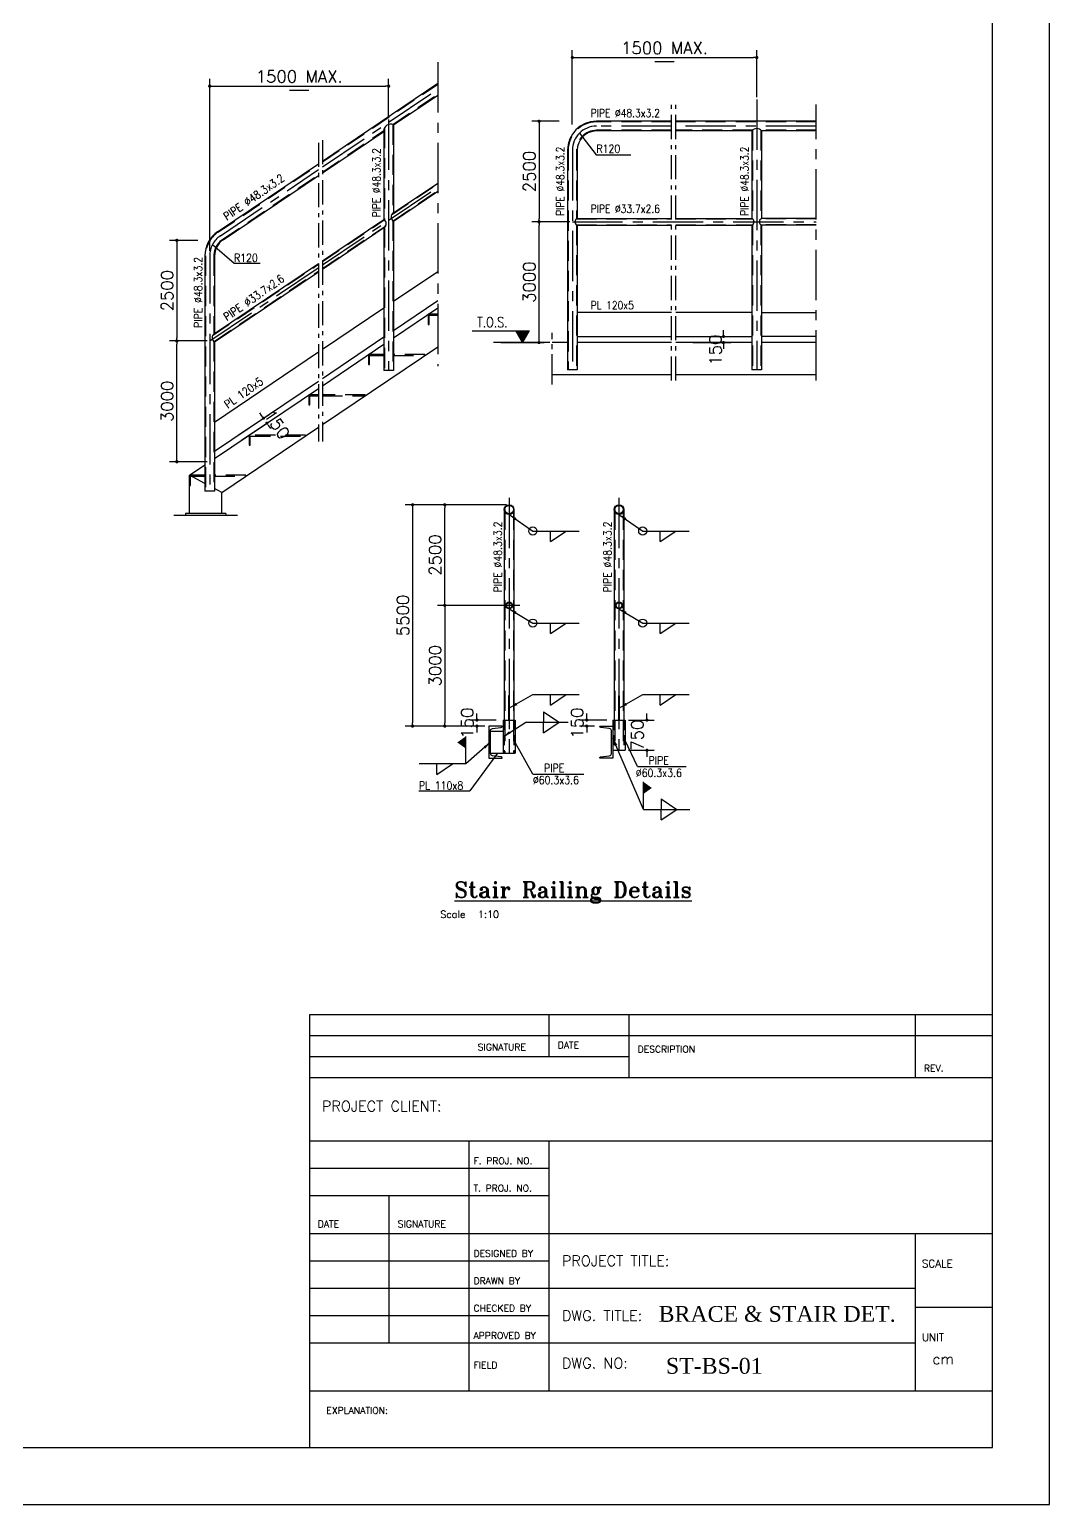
# Model space of a CAD drawing. Header units: inches. Extents: x 1387 to 2676, y -3554 to -2136.
# Drawn here: x 2550.8 to 2576.15, y -3548.28 to -3511.63 of the extents above; entities that cross this region are included whole.
import ezdxf
from ezdxf.enums import TextEntityAlignment as Align

# ---------------------------------------------------------------- set-up
doc = ezdxf.new("R2010")
doc.units = ezdxf.units.IN
doc.header["$MEASUREMENT"] = 0
for name, pattern in [('ACAD_ISO10W100', [18.5, 12, -3, 0.5, -3]), ('CENTER', [2, 1.25, -0.25, 0.25, -0.25]), ('CENTER2', [1.125, 0.75, -0.125, 0.125, -0.125]), ('DASHED', [0.75, 0.5, -0.25]), ('DASHED2', [0.375, 0.25, -0.125])]:
    doc.linetypes.add(name, pattern=pattern)
for name, color, linetype in [('1', 1, 'Continuous'), ('4', 4, 'Continuous'), ('_PR4', 4, 'Continuous'), ('DIM', 8, 'Continuous'), ('DIM1', 1, 'Continuous'), ('lateral brace', 5, 'Continuous'), ('Layer4', 118, 'Continuous'), ('LINE', 4, 'Continuous'), ('TEXT', 3, 'Continuous'), ('wall', 4, 'Continuous')]:
    doc.layers.add(name, color=color, linetype=linetype)
doc.styles.add('ROMANC', font='TXT.shx')
doc.styles.add('ROMANS', font='ROMANS')
doc.styles.add('ROMANT', font='romant')
doc.styles.add('style1', font='times.ttf')
doc.dimstyles.new('1-100', dxfattribs={"dimtxt": 0.3, "dimasz": 0.08, "dimexe": 0.18, "dimexo": 0.0625, "dimgap": 0.09, "dimtad": 1, "dimdec": 0, "dimlfac": 1000, "dimdsep": 46, "dimtxsty": 'ROMANT', "dimblk": 'DOT', "dimcen": 0.09, "dimclrd": 1, "dimclre": 1, "dimclrt": 3, "dimadec": 0, "dimazin": 0, "dimtfac": 1, "dimtdec": 0, "dimtix": 1, "dimtofl": 0, "dimtmove": 2, "dimatfit": 3, "dimldrblk": 'DOT', "dimfxl": 1, "dimtolj": 1, "dimarcsym": 0})

# ---------------------------------------------------------------- blocks, each defined once
blk = doc.blocks.new('DOT')
at = {"layer": 'DIM', "color": 0, "linetype": 'ByBlock'}
blk.add_line((-0.5, 0), (-1, 0), dxfattribs=at)
at = {"layer": 'DIM', "color": 0, "linetype": 'ByBlock', "const_width": 0.5}
blk.add_lwpolyline([(-0.25, 0, 1), (0.25, 0, 1)], format="xyb", close=True, dxfattribs=at)
blk = doc.blocks.new('*D2924')
at = {"layer": 'Defpoints', "color": 0, "transparency": 16777216}
for p in [(2568.874, -3512.327), (2568.874, -3513.369), (2564.29, -3514.05)]:
    blk.add_point(p, dxfattribs=at)
at = {"layer": 'wall', "color": 1, "lineweight": -2, "transparency": 16777216}
for p, q in [((2564.29, -3513.988), (2564.29, -3512.147)), ((2568.874, -3513.307), (2568.874, -3512.147)), ((2564.37, -3512.327), (2568.794, -3512.327))]:
    blk.add_line(p, q, dxfattribs=at)
at = {"layer": 'wall', "color": 1, "lineweight": -2, "transparency": 16777216, "xscale": 0.08, "yscale": 0.08, "zscale": 0.08, "rotation": 180}
blk.add_blockref('DOT', (2564.29, -3512.327), dxfattribs=at)
at = {"layer": 'wall', "color": 1, "lineweight": -2, "transparency": 16777216, "xscale": 0.08, "yscale": 0.08, "zscale": 0.08}
blk.add_blockref('DOT', (2568.874, -3512.327), dxfattribs=at)
at = {"layer": 'wall', "color": 3, "transparency": 16777216, "insert": (2566.582, -3512.087), "char_height": 0.3, "attachment_point": 5, "style": 'ROMANT'}
blk.add_mtext('\\A1;1500 MAX.', dxfattribs=at)
blk = doc.blocks.new('_Dot')
at = {"layer": 'DIM', "color": 0, "lineweight": -2}
blk.add_line((-0.5, 0), (-1, 0), dxfattribs=at)
at = {"layer": 'DIM', "color": 0, "const_width": 0.5}
blk.add_lwpolyline([(-0.25, 0, 1), (0.25, 0, 1)], format="xyb", close=True, dxfattribs=at)
blk = doc.blocks.new('*D2925')
at = {"layer": 'Defpoints', "color": 0, "transparency": 16777216}
for p in [(2556.612, -3521.289), (2555.935, -3521.746), (2556.018, -3521.87)]:
    blk.add_point(p, dxfattribs=at)
at = {"layer": 'wall', "color": 1, "lineweight": -2, "transparency": 16777216}
for p, q in [((2555.986, -3521.711), (2556.761, -3521.188)), ((2556.07, -3521.835), (2556.845, -3521.313)), ((2556.567, -3521.223), (2556.522, -3521.156)), ((2556.74, -3521.48), (2556.785, -3521.546))]:
    blk.add_line(p, q, dxfattribs=at)
at = {"layer": 'wall', "color": 1, "lineweight": -2, "transparency": 16777216, "xscale": 0.08, "yscale": 0.08, "zscale": 0.08}
for p, rotation in [((2556.612, -3521.289), 303.9999999999118), ((2556.696, -3521.413), 123.9999999999118)]:
    blk.add_blockref('DOT', p, dxfattribs=dict(at, rotation=rotation))
at = {"layer": 'wall', "color": 3, "transparency": 16777216, "insert": (2556.952, -3521.442), "char_height": 0.3, "attachment_point": 5, "rotation": 304, "style": 'ROMANT'}
blk.add_mtext('\\A1;150', dxfattribs=at)
blk = doc.blocks.new('*D2926')
at = {"layer": 'Defpoints', "color": 0, "transparency": 16777216}
for p in [(2567.225, -3519.259), (2567.225, -3519.409), (2568.046, -3519.259)]:
    blk.add_point(p, dxfattribs=at)
at = {"layer": 'wall', "color": 1, "lineweight": -2, "transparency": 16777216}
for p, q in [((2568.046, -3519.179), (2568.046, -3519.099)), ((2567.287, -3519.259), (2568.226, -3519.259)), ((2567.287, -3519.409), (2568.226, -3519.409)), ((2568.046, -3519.489), (2568.046, -3519.569))]:
    blk.add_line(p, q, dxfattribs=at)
at = {"layer": 'wall', "color": 1, "lineweight": -2, "transparency": 16777216, "xscale": 0.08, "yscale": 0.08, "zscale": 0.08}
for p, rotation in [((2568.046, -3519.259), 270), ((2568.046, -3519.409), 90)]:
    blk.add_blockref('DOT', p, dxfattribs=dict(at, rotation=rotation))
at = {"layer": 'wall', "color": 3, "transparency": 16777216, "insert": (2567.846, -3519.596), "char_height": 0.3, "attachment_point": 5, "rotation": 90, "style": 'ROMANT'}
blk.add_mtext('\\A1;150', dxfattribs=at)
blk = doc.blocks.new('*D2927')
at = {"layer": 'Defpoints', "color": 0, "transparency": 16777216}
for p in [(2564.649, -3528.79), (2564.908, -3528.94), (2565.209, -3528.79)]:
    blk.add_point(p, dxfattribs=at)
at = {"layer": 'wall', "color": 1, "lineweight": -2, "transparency": 16777216}
for p, q in [((2564.649, -3528.71), (2564.649, -3528.63)), ((2565.147, -3528.79), (2564.469, -3528.79)), ((2564.845, -3528.94), (2564.469, -3528.94)), ((2564.649, -3529.02), (2564.649, -3529.1))]:
    blk.add_line(p, q, dxfattribs=at)
at = {"layer": 'wall', "color": 1, "lineweight": -2, "transparency": 16777216, "xscale": 0.08, "yscale": 0.08, "zscale": 0.08}
for p, rotation in [((2564.649, -3528.79), 270), ((2564.649, -3528.94), 90)]:
    blk.add_blockref('DOT', p, dxfattribs=dict(at, rotation=rotation))
at = {"layer": 'wall', "color": 3, "transparency": 16777216, "insert": (2564.409, -3528.865), "char_height": 0.3, "attachment_point": 5, "rotation": 90, "style": 'ROMANT'}
blk.add_mtext('\\A1;150', dxfattribs=at)
blk = doc.blocks.new('*U2920', base_point=(250548.15, 401049.16))
at = {"color": 0}
blk.add_solid([(250548.15, 401049.16), (250544.15, 401049.16), (250546.15, 401045.7)], dxfattribs=at)
blk = doc.blocks.new('LEV')
at = {"layer": 'DIM1', "color": 2}
blk.add_line((6.44, 0), (-6.44, 0), dxfattribs=at)
blk.add_lwpolyline([(14.96, 3.47), (-2, 3.47), (0, 0), (2, 3.47)], dxfattribs=at)
blk.add_blockref('*U2920', (2, 3.47), dxfattribs=at)
blk = doc.blocks.new('*D2928')
at = {"layer": 'Defpoints', "color": 0, "transparency": 16777216}
for p in [(2563.046, -3525.94), (2561.119, -3528.94), (2562.177, -3528.94)]:
    blk.add_point(p, dxfattribs=at)
at = {"layer": 'wall', "color": 1, "lineweight": -2, "transparency": 16777216}
for p, q in [((2562.984, -3525.94), (2560.939, -3525.94)), ((2561.119, -3526.02), (2561.119, -3528.86)), ((2562.115, -3528.94), (2560.939, -3528.94))]:
    blk.add_line(p, q, dxfattribs=at)
at = {"layer": 'wall', "color": 1, "lineweight": -2, "transparency": 16777216, "xscale": 0.08, "yscale": 0.08, "zscale": 0.08}
for p, rotation in [((2561.119, -3525.94), 90), ((2561.119, -3528.94), 270)]:
    blk.add_blockref('DOT', p, dxfattribs=dict(at, rotation=rotation))
at = {"layer": 'wall', "color": 3, "transparency": 16777216, "insert": (2560.879, -3527.44), "char_height": 0.3, "attachment_point": 5, "rotation": 90, "style": 'ROMANT'}
blk.add_mtext('\\A1;3000', dxfattribs=at)
blk = doc.blocks.new('*D2929')
at = {"layer": 'Defpoints', "color": 0, "transparency": 16777216}
for p in [(2561.919, -3528.79), (2562.177, -3528.94), (2562.463, -3528.79)]:
    blk.add_point(p, dxfattribs=at)
at = {"layer": 'wall', "color": 1, "lineweight": -2, "transparency": 16777216}
for p, q in [((2561.919, -3528.71), (2561.919, -3528.63)), ((2562.401, -3528.79), (2561.739, -3528.79)), ((2562.115, -3528.94), (2561.739, -3528.94)), ((2561.919, -3529.02), (2561.919, -3529.1))]:
    blk.add_line(p, q, dxfattribs=at)
at = {"layer": 'wall', "color": 1, "lineweight": -2, "transparency": 16777216, "xscale": 0.08, "yscale": 0.08, "zscale": 0.08}
for p, rotation in [((2561.919, -3528.79), 270), ((2561.919, -3528.94), 90)]:
    blk.add_blockref('DOT', p, dxfattribs=dict(at, rotation=rotation))
at = {"layer": 'wall', "color": 3, "transparency": 16777216, "insert": (2561.679, -3528.865), "char_height": 0.3, "attachment_point": 5, "rotation": 90, "style": 'ROMANT'}
blk.add_mtext('\\A1;150', dxfattribs=at)
blk = doc.blocks.new('*D2930')
at = {"layer": 'Defpoints', "color": 0, "transparency": 16777216}
for p in [(2561.119, -3523.44), (2562.719, -3523.44), (2563.046, -3525.94)]:
    blk.add_point(p, dxfattribs=at)
at = {"layer": 'wall', "color": 1, "lineweight": -2, "transparency": 16777216}
for p, q in [((2562.657, -3523.44), (2560.939, -3523.44)), ((2561.119, -3525.86), (2561.119, -3523.52)), ((2562.984, -3525.94), (2560.939, -3525.94))]:
    blk.add_line(p, q, dxfattribs=at)
at = {"layer": 'wall', "color": 1, "lineweight": -2, "transparency": 16777216, "xscale": 0.08, "yscale": 0.08, "zscale": 0.08}
for p, rotation in [((2561.119, -3523.44), 90), ((2561.119, -3525.94), 270)]:
    blk.add_blockref('DOT', p, dxfattribs=dict(at, rotation=rotation))
at = {"layer": 'wall', "color": 3, "transparency": 16777216, "insert": (2560.879, -3524.69), "char_height": 0.3, "attachment_point": 5, "rotation": 90, "style": 'ROMANT'}
blk.add_mtext('\\A1;2500', dxfattribs=at)
blk = doc.blocks.new('*D2931')
at = {"layer": 'Defpoints', "color": 0, "transparency": 16777216}
for p in [(2565.628, -3528.79), (2565.628, -3529.54), (2566.145, -3529.54)]:
    blk.add_point(p, dxfattribs=at)
at = {"layer": 'wall', "color": 1, "lineweight": -2, "transparency": 16777216}
for p, q in [((2566.145, -3528.71), (2566.145, -3528.63)), ((2565.69, -3528.79), (2566.325, -3528.79)), ((2565.69, -3529.54), (2566.325, -3529.54)), ((2566.145, -3529.62), (2566.145, -3529.7))]:
    blk.add_line(p, q, dxfattribs=at)
at = {"layer": 'wall', "color": 1, "lineweight": -2, "transparency": 16777216, "xscale": 0.08, "yscale": 0.08, "zscale": 0.08}
for p, rotation in [((2566.145, -3528.79), 270), ((2566.145, -3529.54), 90)]:
    blk.add_blockref('DOT', p, dxfattribs=dict(at, rotation=rotation))
at = {"layer": 'wall', "color": 3, "transparency": 16777216, "insert": (2565.905, -3529.165), "char_height": 0.3, "attachment_point": 5, "rotation": 90, "style": 'ROMANT'}
blk.add_mtext('\\A1;750', dxfattribs=at)
blk = doc.blocks.new('*D2932')
at = {"layer": 'Defpoints', "color": 0, "transparency": 16777216}
for p in [(2561.497, -3523.44), (2560.319, -3528.94), (2561.226, -3528.94)]:
    blk.add_point(p, dxfattribs=at)
at = {"layer": 'wall', "color": 1, "lineweight": -2, "transparency": 16777216}
for p, q in [((2561.434, -3523.44), (2560.139, -3523.44)), ((2560.319, -3523.52), (2560.319, -3528.86)), ((2561.163, -3528.94), (2560.139, -3528.94))]:
    blk.add_line(p, q, dxfattribs=at)
at = {"layer": 'wall', "color": 1, "lineweight": -2, "transparency": 16777216, "xscale": 0.08, "yscale": 0.08, "zscale": 0.08}
for p, rotation in [((2560.319, -3523.44), 90), ((2560.319, -3528.94), 270)]:
    blk.add_blockref('DOT', p, dxfattribs=dict(at, rotation=rotation))
at = {"layer": 'wall', "color": 3, "transparency": 16777216, "insert": (2560.079, -3526.19), "char_height": 0.3, "attachment_point": 5, "rotation": 90, "style": 'ROMANT'}
blk.add_mtext('\\A1;5500', dxfattribs=at)
blk = doc.blocks.new('*D2933')
at = {"layer": 'Defpoints', "color": 0, "transparency": 16777216}
for p in [(2563.462, -3516.409), (2564.29, -3516.409), (2563.79, -3519.409)]:
    blk.add_point(p, dxfattribs=at)
at = {"layer": 'wall', "color": 1, "lineweight": -2, "transparency": 16777216}
for p, q in [((2564.228, -3516.409), (2563.282, -3516.409)), ((2563.462, -3519.329), (2563.462, -3516.489)), ((2563.728, -3519.409), (2563.282, -3519.409))]:
    blk.add_line(p, q, dxfattribs=at)
at = {"layer": 'wall', "color": 1, "lineweight": -2, "transparency": 16777216, "xscale": 0.08, "yscale": 0.08, "zscale": 0.08}
for p, rotation in [((2563.462, -3516.409), 90), ((2563.462, -3519.409), 270)]:
    blk.add_blockref('DOT', p, dxfattribs=dict(at, rotation=rotation))
at = {"layer": 'wall', "color": 3, "transparency": 16777216, "insert": (2563.222, -3517.909), "char_height": 0.3, "attachment_point": 5, "rotation": 90, "style": 'ROMANT'}
blk.add_mtext('\\A1;3000', dxfattribs=at)
blk = doc.blocks.new('*D2934')
at = {"layer": 'Defpoints', "color": 0, "transparency": 16777216}
for p in [(2564.026, -3513.909), (2563.462, -3516.409), (2564.29, -3516.409)]:
    blk.add_point(p, dxfattribs=at)
at = {"layer": 'wall', "color": 1, "lineweight": -2, "transparency": 16777216}
for p, q in [((2563.964, -3513.909), (2563.282, -3513.909)), ((2563.462, -3513.989), (2563.462, -3516.329)), ((2564.228, -3516.409), (2563.282, -3516.409))]:
    blk.add_line(p, q, dxfattribs=at)
at = {"layer": 'wall', "color": 1, "lineweight": -2, "transparency": 16777216, "xscale": 0.08, "yscale": 0.08, "zscale": 0.08}
for p, rotation in [((2563.462, -3513.909), 90), ((2563.462, -3516.409), 270)]:
    blk.add_blockref('DOT', p, dxfattribs=dict(at, rotation=rotation))
at = {"layer": 'wall', "color": 3, "transparency": 16777216, "insert": (2563.222, -3515.159), "char_height": 0.3, "attachment_point": 5, "rotation": 90, "style": 'ROMANT'}
blk.add_mtext('\\A1;2500', dxfattribs=at)
blk = doc.blocks.new('*D2935')
at = {"layer": 'Defpoints', "color": 0, "transparency": 16777216}
for p in [(2555.047, -3516.87), (2554.46, -3519.37), (2555.277, -3519.37)]:
    blk.add_point(p, dxfattribs=at)
at = {"layer": 'wall', "color": 1, "lineweight": -2, "transparency": 16777216}
for p, q in [((2554.985, -3516.87), (2554.28, -3516.87)), ((2554.46, -3516.95), (2554.46, -3519.29)), ((2555.215, -3519.37), (2554.28, -3519.37))]:
    blk.add_line(p, q, dxfattribs=at)
at = {"layer": 'wall', "color": 1, "lineweight": -2, "transparency": 16777216, "xscale": 0.08, "yscale": 0.08, "zscale": 0.08}
for p, rotation in [((2554.46, -3516.87), 90), ((2554.46, -3519.37), 270)]:
    blk.add_blockref('DOT', p, dxfattribs=dict(at, rotation=rotation))
at = {"layer": 'wall', "color": 3, "transparency": 16777216, "insert": (2554.22, -3518.12), "char_height": 0.3, "attachment_point": 5, "rotation": 90, "style": 'ROMANT'}
blk.add_mtext('\\A1;2500', dxfattribs=at)
blk = doc.blocks.new('*D2936')
at = {"layer": 'Defpoints', "color": 0, "transparency": 16777216}
for p in [(2554.46, -3519.37), (2555.277, -3519.37), (2555.277, -3522.37)]:
    blk.add_point(p, dxfattribs=at)
at = {"layer": 'wall', "color": 1, "lineweight": -2, "transparency": 16777216}
for p, q in [((2555.215, -3519.37), (2554.28, -3519.37)), ((2554.46, -3522.29), (2554.46, -3519.45)), ((2555.215, -3522.37), (2554.28, -3522.37))]:
    blk.add_line(p, q, dxfattribs=at)
at = {"layer": 'wall', "color": 1, "lineweight": -2, "transparency": 16777216, "xscale": 0.08, "yscale": 0.08, "zscale": 0.08}
for p, rotation in [((2554.46, -3519.37), 90), ((2554.46, -3522.37), 270)]:
    blk.add_blockref('DOT', p, dxfattribs=dict(at, rotation=rotation))
at = {"layer": 'wall', "color": 3, "transparency": 16777216, "insert": (2554.22, -3520.87), "char_height": 0.3, "attachment_point": 5, "rotation": 90, "style": 'ROMANT'}
blk.add_mtext('\\A1;3000', dxfattribs=at)
blk = doc.blocks.new('*D2937')
at = {"layer": 'Defpoints', "color": 0, "transparency": 16777216}
for p in [(2559.725, -3513.037), (2559.725, -3513.87), (2555.277, -3517.189)]:
    blk.add_point(p, dxfattribs=at)
at = {"layer": 'wall', "color": 1, "lineweight": -2, "transparency": 16777216}
for p, q in [((2555.277, -3517.127), (2555.277, -3512.857)), ((2559.725, -3513.808), (2559.725, -3512.857)), ((2555.357, -3513.037), (2559.645, -3513.037))]:
    blk.add_line(p, q, dxfattribs=at)
at = {"layer": 'wall', "color": 1, "lineweight": -2, "transparency": 16777216, "xscale": 0.08, "yscale": 0.08, "zscale": 0.08, "rotation": 180}
blk.add_blockref('DOT', (2555.277, -3513.037), dxfattribs=at)
at = {"layer": 'wall', "color": 1, "lineweight": -2, "transparency": 16777216, "xscale": 0.08, "yscale": 0.08, "zscale": 0.08}
blk.add_blockref('DOT', (2559.725, -3513.037), dxfattribs=at)
at = {"layer": 'wall', "color": 3, "transparency": 16777216, "insert": (2557.501, -3512.797), "char_height": 0.3, "attachment_point": 5, "style": 'ROMANT'}
blk.add_mtext('\\A1;1500 MAX.', dxfattribs=at)

msp = doc.modelspace()

# ---------------------------------------------------------------- linework, layer by layer
at = {"color": 1, "linetype": 'CENTER'}
for p, q in [((2560.94313735, -3512.44513082), (2560.94313735, -3519.99570133)), ((2558.07801541, -3515.04499286), (2560.94313735, -3513.11244371)), ((2568.87404437, -3513.3692271), (2568.87404437, -3520.08430332)), ((2570.35103156, -3520.35229951), (2570.35103156, -3513.49506225)), ((2559.72479516, -3513.87002198), (2559.72479516, -3520.10277219)), ((2566.75843277, -3514.03005332), (2564.8902738, -3514.03005332)), ((2570.35103156, -3514.03005332), (2566.85843277, -3514.03005332)), ((2564.2902738, -3514.63005332), (2564.2902738, -3520.08430332)), ((2555.54159651, -3516.75582901), (2557.97801541, -3515.11244371)), ((2558.07801541, -3517.48078894), (2560.94313735, -3515.5482398)), ((2564.2902738, -3516.40930332), (2570.35103156, -3516.40930332)), ((2555.27711226, -3517.18904764), (2555.27711226, -3523.10277219)), ((2555.27711226, -3519.37002198), (2557.97801541, -3517.5482398)), ((2562.71916409, -3523.26763262), (2562.71916409, -3529.61516366)), ((2565.4495682, -3523.26763262), (2565.4495682, -3529.54016366))]:
    msp.add_line(p, q, dxfattribs=at)
at = {"color": 2, "linetype": 'Continuous'}
for p, q in [((2566.33979113, -3512.42691129), (2566.82452704, -3512.42691129)), ((2557.25858575, -3513.13692978), (2557.74332167, -3513.13692978))]:
    msp.add_line(p, q, dxfattribs=at)
at = {"color": 145, "linetype": 'Continuous'}
for p, q in [((2558.07801541, -3514.89934204), (2560.94313735, -3512.96679289)), ((2559.84554516, -3513.9984298), (2560.94313735, -3513.25809453)), ((2559.84554516, -3513.9984298), (2559.84554516, -3516.18695121)), ((2566.75843277, -3513.90930332), (2564.8902738, -3513.90930332)), ((2570.35103156, -3513.90930332), (2566.85843277, -3513.90930332)), ((2558.07801541, -3515.19064367), (2559.60404516, -3514.16132361)), ((2559.60404516, -3514.13354809), (2559.60404516, -3516.34984502)), ((2566.75843277, -3514.15080332), (2564.8902738, -3514.15080332)), ((2568.75329437, -3514.15080332), (2566.85843277, -3514.15080332)), ((2568.75329437, -3514.15080332), (2568.75329437, -3516.32505332)), ((2570.35103156, -3514.15080332), (2568.99479437, -3514.15080332)), ((2568.99479437, -3514.15080332), (2568.99479437, -3516.32505332)), ((2564.1695238, -3514.63005332), (2564.1695238, -3520.08430332)), ((2564.4110238, -3514.63005332), (2564.4110238, -3516.32505332)), ((2555.47407397, -3516.65572272), (2557.97801541, -3514.96679289)), ((2555.60911906, -3516.85593529), (2557.97801541, -3515.25809453)), ((2559.82353471, -3516.20179745), (2560.94313735, -3515.44661593)), ((2559.84554516, -3516.39019893), (2560.94313735, -3515.64986366)), ((2558.07801541, -3517.37916508), (2559.60404516, -3516.34984502)), ((2558.07801541, -3517.58241281), (2559.60404516, -3516.55309274)), ((2559.60404516, -3516.55309274), (2559.60404516, -3520.10277219)), ((2559.84554516, -3516.39019893), (2559.84554516, -3520.10277219)), ((2564.4110238, -3516.32505332), (2566.75843277, -3516.32505332)), ((2564.4110238, -3516.49355332), (2566.75843277, -3516.49355332)), ((2564.4110238, -3516.49355332), (2564.4110238, -3520.08430332)), ((2566.85843277, -3516.32505332), (2568.75329437, -3516.32505332)), ((2566.85843277, -3516.49355332), (2568.75329437, -3516.49355332)), ((2568.75329437, -3516.49355332), (2568.75329437, -3520.08430332)), ((2570.35103156, -3516.32505332), (2568.99479437, -3516.32505332)), ((2568.99479437, -3516.49355332), (2568.99479437, -3520.08430332)), ((2570.35103156, -3516.49355332), (2568.99479437, -3516.49355332)), ((2555.15636226, -3517.25325155), (2555.15636226, -3523.10277219)), ((2555.39786226, -3517.25325155), (2555.39786226, -3519.18695121)), ((2555.39786226, -3519.18695121), (2557.97801541, -3517.44661593)), ((2555.39786226, -3519.39019893), (2557.97801541, -3517.64986366)), ((2559.84554516, -3518.38391161), (2560.94313735, -3517.64357633)), ((2559.84554516, -3519.10764238), (2560.94313735, -3518.3673071)), ((2558.07801541, -3519.57612548), (2559.60404516, -3518.54680542)), ((2566.75843277, -3518.65930332), (2564.4110238, -3518.65930332)), ((2568.75329437, -3518.65930332), (2566.85843277, -3518.65930332)), ((2568.99479437, -3518.65930332), (2570.35103156, -3518.65930332)), ((2555.39786226, -3519.39019893), (2555.39786226, -3523.10277219)), ((2558.07801541, -3520.29985625), (2559.60404516, -3519.27053619)), ((2564.4110238, -3519.25930332), (2566.75843277, -3519.25930332)), ((2566.85843277, -3519.25930332), (2568.75329437, -3519.25930332)), ((2570.35103156, -3519.25930332), (2568.99479437, -3519.25930332)), ((2555.39786226, -3521.38391161), (2557.97801541, -3519.64357633)), ((2559.84554516, -3520.10277219), (2559.60404516, -3520.10277219)), ((2564.4110238, -3520.08430332), (2564.1695238, -3520.08430332)), ((2568.99479437, -3520.08430332), (2568.75329437, -3520.08430332)), ((2555.39786226, -3522.10764238), (2557.97801541, -3520.3673071)), ((2555.39786226, -3523.10277219), (2555.15636226, -3523.10277219)), ((2562.59841409, -3523.56091366), (2562.59841409, -3528.79016366)), ((2562.83991409, -3523.56091366), (2562.83991409, -3528.79016366)), ((2565.3288182, -3523.56091366), (2565.3288182, -3528.79016366)), ((2565.5703182, -3523.56091366), (2565.5703182, -3528.79016366)), ((2562.56841409, -3528.79016366), (2562.86991409, -3528.79016366)), ((2562.56841409, -3528.79016366), (2562.56841409, -3529.61516366)), ((2562.86991409, -3528.79016366), (2562.86991409, -3529.61516366)), ((2565.2988182, -3528.79016366), (2565.6003182, -3528.79016366)), ((2565.2988182, -3528.79016366), (2565.2988182, -3529.54016366)), ((2565.6003182, -3528.79016366), (2565.6003182, -3529.54016366)), ((2562.25591409, -3529.06516366), (2562.56841409, -3529.06516366)), ((2562.25591409, -3529.61516366), (2562.25591409, -3529.06516366)), ((2562.25591409, -3529.61516366), (2562.86991409, -3529.61516366)), ((2565.2988182, -3529.54016366), (2565.6003182, -3529.54016366))]:
    msp.add_line(p, q, dxfattribs=at)
at = {"color": 2, "linetype": 'DASHED'}
for p, q in [((2558.07801541, -3514.91864153), (2560.94313735, -3512.98609238)), ((2559.82815267, -3513.9908617), (2560.94313735, -3513.23879504)), ((2559.82954516, -3513.9913827), (2559.82954516, -3516.19697637)), ((2566.75843277, -3513.92530332), (2564.8902738, -3513.92530332)), ((2570.35103156, -3513.92530332), (2566.85843277, -3513.92530332)), ((2558.07801541, -3515.17134419), (2559.60354348, -3514.14236251)), ((2559.62004516, -3514.0749163), (2559.62004516, -3516.35987018)), ((2566.75843277, -3514.13480332), (2564.8902738, -3514.13480332)), ((2568.76741813, -3514.13480332), (2566.85843277, -3514.13480332)), ((2568.76929437, -3514.13298847), (2568.76929437, -3516.33371372)), ((2568.97879437, -3514.13298847), (2568.97879437, -3516.33371372)), ((2570.35103156, -3514.13480332), (2568.98067061, -3514.13480332)), ((2564.1855238, -3514.63005332), (2564.1855238, -3520.08430332)), ((2564.3950238, -3514.63005332), (2564.3950238, -3516.33371372)), ((2555.48302106, -3516.66898732), (2557.97801541, -3514.98609238)), ((2555.60017197, -3516.84267069), (2557.97801541, -3515.23879504)), ((2559.79669342, -3516.23558296), (2560.94313735, -3515.46229677)), ((2559.83323464, -3516.38282166), (2560.94313735, -3515.63418282)), ((2558.07801541, -3517.39484591), (2559.61635569, -3516.3572223)), ((2558.07801541, -3517.56673197), (2559.6528969, -3516.50446099)), ((2559.62004516, -3516.54306758), (2559.62004516, -3520.10277219)), ((2559.82954516, -3516.38017377), (2559.82954516, -3520.10277219)), ((2564.38914512, -3516.33805332), (2566.75843277, -3516.33805332)), ((2564.38914512, -3516.48055332), (2566.75843277, -3516.48055332)), ((2564.3950238, -3516.48489291), (2564.3950238, -3520.08430332)), ((2566.85843277, -3516.33805332), (2568.77517305, -3516.33805332)), ((2566.85843277, -3516.48055332), (2568.77517305, -3516.48055332)), ((2568.76929437, -3516.48489291), (2568.76929437, -3520.08430332)), ((2570.35103156, -3516.33805332), (2568.97291569, -3516.33805332)), ((2570.35103156, -3516.48055332), (2568.97291569, -3516.48055332)), ((2568.97879437, -3516.48489291), (2568.97879437, -3520.08430332)), ((2555.17236226, -3517.25325155), (2555.17236226, -3523.10277219)), ((2555.38186226, -3517.25325155), (2555.38186226, -3519.19697637)), ((2555.34901051, -3519.23558296), (2557.97801541, -3517.46229677)), ((2555.38555173, -3519.38282166), (2557.97801541, -3517.63418282)), ((2555.38186226, -3519.38017377), (2555.38186226, -3523.10277219)), ((2562.61441409, -3523.56091366), (2562.61441409, -3529.61516366)), ((2562.82391409, -3523.56091366), (2562.82391409, -3529.61516366)), ((2565.3448182, -3523.56091366), (2565.3448182, -3529.54016366)), ((2565.5543182, -3523.56091366), (2565.5543182, -3529.54016366))]:
    msp.add_line(p, q, dxfattribs=at)
at = {"color": 1, "linetype": 'ACAD_ISO10W100', "ltscale": 0.05}
for p, q in [((2566.75843277, -3520.35229951), (2566.75843277, -3513.49506225)), ((2566.85843277, -3520.35229951), (2566.85843277, -3513.49506225)), ((2558.07801541, -3514.37767997), (2558.07801541, -3521.87070133)), ((2557.97801541, -3514.44513082), (2557.97801541, -3521.87070133))]:
    msp.add_line(p, q, dxfattribs=at)
at = {"color": 1, "linetype": 'Continuous'}
for p, q in [((2564.46600973, -3514.20578925), (2564.88163183, -3514.74115634)), ((2564.88163183, -3514.74115634), (2565.74197414, -3514.74115634)), ((2555.3473437, -3516.97156861), (2555.88822489, -3517.43418424)), ((2555.88822489, -3517.43418424), (2556.53405088, -3517.43418424)), ((2563.33067699, -3519.40930332), (2562.33438351, -3519.40930332)), ((2564.1695238, -3519.40930332), (2563.7902738, -3519.40930332)), ((2566.75843277, -3519.40930332), (2564.4110238, -3519.40930332)), ((2568.75329437, -3519.40930332), (2566.85843277, -3519.40930332)), ((2570.35103156, -3519.40930332), (2568.99479437, -3519.40930332)), ((2566.75843277, -3520.20930332), (2563.7902738, -3520.20930332)), ((2570.35103156, -3520.20930332), (2566.85843277, -3520.20930332)), ((2555.96861629, -3523.70727623), (2554.38560822, -3523.70727623)), ((2554.67711226, -3523.65727623), (2554.67711226, -3523.70727623)), ((2555.67711226, -3523.65727623), (2554.67711226, -3523.65727623)), ((2555.67711226, -3523.65727623), (2555.67711226, -3523.70727623)), ((2562.71916409, -3523.68166366), (2563.30844609, -3524.09196279)), ((2565.4495682, -3523.68166366), (2566.0388502, -3524.09196279)), ((2563.30844609, -3524.09196279), (2564.46165711, -3524.09196279)), ((2563.74502261, -3524.35320617), (2564.13562018, -3524.09196279)), ((2563.74502261, -3524.35320617), (2563.74502261, -3524.09196279)), ((2566.0388502, -3524.09196279), (2567.19206121, -3524.09196279)), ((2566.47542672, -3524.35320617), (2566.86602429, -3524.09196279)), ((2566.47542672, -3524.35320617), (2566.47542672, -3524.09196279)), ((2562.71916409, -3526.02441366), (2563.30844609, -3526.379231)), ((2565.4495682, -3526.02441366), (2566.0388502, -3526.379231)), ((2563.30844609, -3526.379231), (2564.46165711, -3526.379231)), ((2563.74502261, -3526.64047438), (2564.13562018, -3526.379231)), ((2563.74502261, -3526.64047438), (2563.74502261, -3526.379231)), ((2566.0388502, -3526.379231), (2567.19206121, -3526.379231)), ((2566.47542672, -3526.64047438), (2566.86602429, -3526.379231)), ((2566.47542672, -3526.64047438), (2566.47542672, -3526.379231)), ((2562.73166409, -3528.49016366), (2563.30844609, -3528.15672506)), ((2563.30844609, -3528.15672506), (2564.46165711, -3528.15672506)), ((2563.74502261, -3528.41796844), (2564.13562018, -3528.15672506)), ((2563.74502261, -3528.41796844), (2563.74502261, -3528.15672506)), ((2565.4620682, -3528.49016366), (2566.0388502, -3528.15672506)), ((2566.0388502, -3528.15672506), (2567.19206121, -3528.15672506)), ((2566.47542672, -3528.41796844), (2566.86602429, -3528.15672506)), ((2566.47542672, -3528.41796844), (2566.47542672, -3528.15672506)), ((2563.57383202, -3528.58210436), (2563.96442959, -3528.84334774)), ((2563.57383202, -3528.58210436), (2563.57383202, -3528.84334774)), ((2562.56841409, -3529.20266366), (2563.1372555, -3528.84334774)), ((2563.1372555, -3528.84334774), (2564.18422513, -3528.84334774)), ((2563.57383202, -3529.10459112), (2563.96442959, -3528.84334774)), ((2563.57383202, -3529.10459112), (2563.57383202, -3528.84334774)), ((2561.63972227, -3529.881726), (2561.63972227, -3529.19660691)), ((2562.25591409, -3529.34016366), (2561.63972227, -3529.881726)), ((2563.31141957, -3530.13575786), (2562.86991409, -3529.34355199)), ((2566.05762657, -3531.01174899), (2565.2988182, -3529.23776074)), ((2565.91019235, -3529.94648387), (2565.6003182, -3529.30018367)), ((2562.42613664, -3529.61516366), (2561.74401232, -3530.5521033)), ((2561.63972227, -3529.881726), (2560.48651126, -3529.881726)), ((2560.92275325, -3530.14296938), (2560.92275325, -3529.881726)), ((2560.92275325, -3530.14296938), (2561.31335082, -3529.881726)), ((2563.31141957, -3530.13575786), (2564.57660884, -3530.13575786)), ((2565.91019235, -3529.94648387), (2567.12037155, -3529.94648387)), ((2566.05762657, -3531.01174899), (2566.05762657, -3530.3266299)), ((2560.47566866, -3530.5521033), (2561.74401232, -3530.5521033)), ((2566.49420309, -3530.75050561), (2566.88480066, -3531.01174899)), ((2566.49420309, -3530.75050561), (2566.49420309, -3531.01174899)), ((2566.05762657, -3531.01174899), (2567.21083759, -3531.01174899)), ((2566.49420309, -3531.27299237), (2566.88480066, -3531.01174899)), ((2566.49420309, -3531.27299237), (2566.49420309, -3531.01174899))]:
    msp.add_line(p, q, dxfattribs=at)
at = {"color": 1}
for p, q in [((2559.84554516, -3519.28857507), (2560.94313735, -3518.5482398)), ((2558.07801541, -3520.48078894), (2559.60404516, -3519.45146888)), ((2558.07801541, -3521.4457633), (2560.94313735, -3519.51321415)), ((2555.39786226, -3522.28857507), (2557.97801541, -3520.5482398)), ((2555.57711226, -3523.13264378), (2557.97801541, -3521.51321415)), ((2554.77711226, -3522.70727623), (2555.15636226, -3522.45146888)), ((2554.77711226, -3523.65727623), (2554.77711226, -3522.70727623)), ((2555.15636226, -3522.90892704), (2554.77711226, -3522.70727623)), ((2555.57711226, -3523.13264378), (2555.39786226, -3523.03733486)), ((2555.57711226, -3523.65727623), (2555.57711226, -3523.13264378))]:
    msp.add_line(p, q, dxfattribs=at)
at = {"color": 1, "linetype": 'CENTER2'}
msp.add_line((2563.7902738, -3520.44930332), (2563.7902738, -3519.16930332), dxfattribs=at)
at = {"color": 1, "linetype": 'DASHED2'}
for p, q in [((2562.58641409, -3528.79016366), (2562.58641409, -3529.61516366)), ((2562.59841409, -3528.79016366), (2562.59841409, -3529.61516366)), ((2562.83991409, -3528.79016366), (2562.83991409, -3529.61516366)), ((2562.85191409, -3528.79016366), (2562.85191409, -3529.61516366)), ((2565.3168182, -3528.79016366), (2565.3168182, -3529.54016366)), ((2565.3288182, -3528.79016366), (2565.3288182, -3529.54016366)), ((2565.5703182, -3528.79016366), (2565.5703182, -3529.54016366)), ((2565.5823182, -3528.79016366), (2565.5823182, -3529.54016366))]:
    msp.add_line(p, q, dxfattribs=at)
at = {"color": 1, "linetype": 'DASHED'}
for points in [[(2560.94313735, -3518.70727623), (2560.70735613, -3518.70727623), (2560.70735613, -3518.95727623), (2560.73235613, -3518.95727623), (2560.73235613, -3518.73227623), (2560.94313735, -3518.73227623)], [(2559.60404516, -3519.70727623), (2559.22479516, -3519.70727623), (2559.22479516, -3519.95727623), (2559.24979516, -3519.95727623), (2559.24979516, -3519.73227623), (2559.60404516, -3519.73227623)], [(2559.84554516, -3519.73227623), (2560.62479516, -3519.73227623), (2560.62479516, -3519.70727623), (2559.84554516, -3519.70727623)], [(2557.97801541, -3520.70727623), (2557.74223419, -3520.70727623), (2557.74223419, -3520.95727623), (2557.76723419, -3520.95727623), (2557.76723419, -3520.73227623), (2557.97801541, -3520.73227623)], [(2558.07801541, -3520.73227623), (2559.14223419, -3520.73227623), (2559.14223419, -3520.70727623), (2558.07801541, -3520.70727623)], [(2555.15636226, -3522.70727623), (2554.77711226, -3522.70727623), (2554.77711226, -3522.95727623), (2554.80211226, -3522.95727623), (2554.80211226, -3522.73227623), (2555.15636226, -3522.73227623)], [(2555.39786226, -3522.73227623), (2556.17711226, -3522.73227623), (2556.17711226, -3522.70727623), (2555.39786226, -3522.70727623)]]:
    msp.add_lwpolyline(points, dxfattribs=at)
msp.add_lwpolyline([(2556.25967322, -3521.95727623), (2556.28467322, -3521.95727623), (2556.28467322, -3521.73227623), (2557.65967322, -3521.73227623), (2557.65967322, -3521.70727623), (2556.25967322, -3521.70727623)], close=True, dxfattribs=at)
at = {"color": 145, "linetype": 'Continuous'}
for points in [[(2562.70666409, -3528.79016366), (2562.73166409, -3528.79016366), (2562.73166409, -3528.19016366), (2562.70666409, -3528.19016366)], [(2565.4370682, -3528.79016366), (2565.4620682, -3528.79016366), (2565.4620682, -3528.19016366), (2565.4370682, -3528.19016366)]]:
    msp.add_lwpolyline(points, close=True, dxfattribs=at)
for centre, radius in [((2562.71916409, -3523.56091366), 0.12075), ((2562.71916409, -3523.56091366), 0.10475), ((2565.4495682, -3523.56091366), 0.12075), ((2565.4495682, -3523.56091366), 0.10475), ((2562.71916409, -3525.94016366), 0.08425), ((2562.71916409, -3525.94016366), 0.07125), ((2565.4495682, -3525.94016366), 0.08425), ((2565.4495682, -3525.94016366), 0.07125)]:
    msp.add_circle(centre, radius, dxfattribs=at)
at = {"color": 1, "linetype": 'Continuous'}
for centre in [(2563.30844609, -3524.09196279), (2566.0388502, -3524.09196279), (2563.30844609, -3526.379231), (2566.0388502, -3526.379231)]:
    msp.add_circle(centre, 0.1, dxfattribs=at)
at = {"color": 145, "linetype": 'Continuous'}
for centre, radius, start, end in [((2559.77036438, -3514.14743585), 0.16689803, 63.226838195, 184.773161805), ((2564.8902738, -3514.63005332), 0.72075, 90, 180), ((2564.8902738, -3514.63005332), 0.47925, 90, 180), ((2568.87404437, -3514.24315978), 0.15202065, 37.410814017, 142.589185983), ((2559.89807914, -3516.28857507), 0.11439942, 117.336490945, 242.663509055), ((2559.55151118, -3516.45146888), 0.11439942, 297.336490945, 62.663509055), ((2564.4462824, -3516.40930332), 0.09133034, 112.709292271, 247.290707729), ((2568.71803577, -3516.40930332), 0.09133034, 292.709292271, 67.290707729), ((2569.03005296, -3516.40930332), 0.09133034, 112.709292271, 247.290707729), ((2555.87711226, -3517.25325155), 0.72075, 124, 180), ((2555.87711226, -3517.25325155), 0.47925, 124, 180), ((2555.45039623, -3519.28857507), 0.11439942, 117.336490945, 242.663509055)]:
    msp.add_arc(centre, radius, start, end, dxfattribs=at)
at = {"color": 2, "linetype": 'DASHED'}
for centre, radius, start in [((2564.8902738, -3514.63005332), 0.70475, 90), ((2564.8902738, -3514.63005332), 0.49525, 90), ((2555.87711226, -3517.25325155), 0.70475, 124), ((2555.87711226, -3517.25325155), 0.49525, 124)]:
    msp.add_arc(centre, radius, start, 180, dxfattribs=at)
at = {"color": 1, "linetype": 'CENTER'}
for centre, start in [((2564.8902738, -3514.63005332), 90), ((2555.87711226, -3517.25325155), 124)]:
    msp.add_arc(centre, 0.6, start, 180, dxfattribs=at)
at = {"color": 1, "linetype": 'Continuous'}
for points in [[(2561.63972227, -3529.19660691), (2561.43072466, -3529.34660691), (2561.63972227, -3529.49660691)], [(2566.05762657, -3530.3266299), (2566.26662418, -3530.4766299), (2566.05762657, -3530.6266299)]]:
    msp.add_solid(points, dxfattribs=at)
at = {"layer": '1'}
for p, q in [((2557.75344694, -3536.11245095), (2557.75344694, -3546.86756846)), ((2557.75344694, -3536.11245095), (2557.75344694, -3545.45498492)), ((2574.73439564, -3536.11245095), (2557.75344694, -3536.11245095)), ((2563.71768858, -3537.15880913), (2563.71768858, -3536.11245095)), ((2565.70576913, -3537.68198823), (2565.70576913, -3536.11245095)), ((2572.82100477, -3537.68198823), (2572.82100477, -3536.11245095)), ((2574.73439564, -3536.63563004), (2557.75344694, -3536.63563004)), ((2565.70576913, -3537.15880913), (2557.75344694, -3537.15880913)), ((2574.73439564, -3537.68198823), (2557.75344694, -3537.68198823)), ((2574.73439564, -3539.2515255), (2557.75344694, -3539.2515255)), ((2561.72960803, -3545.45498492), (2561.72960803, -3539.2515255)), ((2563.71768858, -3545.45498492), (2563.71768858, -3539.2515255)), ((2563.71768858, -3539.93165832), (2557.75344694, -3539.93165832)), ((2563.71768858, -3540.61179114), (2557.75344694, -3540.61179114)), ((2559.74152749, -3544.27404477), (2559.74152749, -3540.61179114)), ((2563.71768858, -3541.5535135), (2557.75344694, -3541.5535135)), ((2574.73439564, -3541.5535135), (2563.71768858, -3541.5535135)), ((2572.82100477, -3545.45498492), (2572.82100477, -3541.5535135)), ((2563.71768858, -3542.23364632), (2557.75344694, -3542.23364632)), ((2572.82100477, -3542.91377914), (2557.75344694, -3542.91377914)), ((2563.71768858, -3543.59391196), (2557.75344694, -3543.59391196)), ((2574.73439564, -3543.38464032), (2572.82100477, -3543.38464032)), ((2563.71768858, -3544.27404477), (2557.75344694, -3544.27404477)), ((2572.82100477, -3544.27404477), (2563.71768858, -3544.27404477)), ((2557.75344694, -3545.45498492), (2574.73439564, -3545.45498492))]:
    msp.add_line(p, q, dxfattribs=at)
msp.add_lwpolyline([(2493.46604547, -3546.86756846), (2574.73439564, -3546.86756846), (2574.73439564, -3490.23457183), (2493.46604547, -3490.23457183)], close=True, dxfattribs=at)
at = {"layer": '_PR4', "color": 1, "linetype": 'Continuous'}
for points in [[(2562.21841409, -3529.74016366), (2562.54341409, -3529.74016366), (2562.54341409, -3529.72912917, 0.4142135624), (2562.51591409, -3529.70162917), (2562.30841409, -3529.68016366, -0.3550406252), (2562.25591409, -3529.62766366), (2562.25591409, -3529.05266366, -0.4142135624), (2562.30841409, -3529.00016366), (2562.51591409, -3528.97869814, 0.3550406252), (2562.54341409, -3528.95119814), (2562.54341409, -3528.94016366), (2562.21841409, -3528.94016366)], [(2565.2988182, -3529.74016366), (2564.9738182, -3529.74016366), (2564.9738182, -3529.72912917, -0.4142135624), (2565.0013182, -3529.70162917), (2565.2088182, -3529.68016366, 0.3550406252), (2565.2613182, -3529.62766366), (2565.2613182, -3529.05266366, 0.4142135624), (2565.2088182, -3529.00016366), (2565.0013182, -3528.97869814, -0.3550406252), (2564.9738182, -3528.95119814), (2564.9738182, -3528.94016366), (2565.2988182, -3528.94016366)]]:
    msp.add_lwpolyline(points, format="xyb", close=True, dxfattribs=at)
at = {"layer": 'DIM'}
msp.add_lwpolyline([(2492.05022055, -3548.28339338), (2576.15022055, -3548.28339338), (2576.15022055, -3488.81874691), (2492.05022055, -3488.81874691)], close=True, dxfattribs=at)
at = {"layer": 'lateral brace'}
msp.add_lwpolyline([(2492.05022055, -3548.28339338), (2576.15022055, -3548.28339338), (2576.15022055, -3488.81874691), (2492.05022055, -3488.81874691)], close=True, dxfattribs=at)
at = {"layer": 'Layer4'}
msp.add_lwpolyline([(2576.15022055, -3488.81874691), (2492.05022055, -3488.81874691), (2492.05022055, -3548.28339338), (2576.15022055, -3548.28339338)], close=True, dxfattribs=at)
at = {"layer": 'LINE', "color": 1, "linetype": 'Continuous'}
for points in [[(2562.86425075, -3523.82330042), (2562.90234448, -3523.76858925), (2562.71916409, -3523.68166366)], [(2565.59465485, -3523.82330042), (2565.63274858, -3523.76858925), (2565.4495682, -3523.68166366)], [(2562.87330805, -3526.1561359), (2562.90769668, -3526.09902315), (2562.71916409, -3526.02441366)], [(2565.60371216, -3526.1561359), (2565.63810078, -3526.09902315), (2565.4495682, -3526.02441366)], [(2562.92149574, -3528.41892422), (2562.88812989, -3528.36120798), (2562.73166409, -3528.49016366)], [(2565.65189984, -3528.41892422), (2565.61853399, -3528.36120798), (2565.4620682, -3528.49016366)], [(2562.08368322, -3529.44715728), (2562.12769363, -3529.4972325), (2562.25591409, -3529.34016366)], [(2562.75530693, -3529.12403683), (2562.71970402, -3529.06767303), (2562.56841409, -3529.20266366)], [(2565.34682574, -3529.43475411), (2565.40812048, -3529.40853581), (2565.2988182, -3529.23776074)]]:
    msp.add_solid(points, dxfattribs=at)

# ---------------------------------------------------------------- block references
at = {"layer": 'DIM1', "color": 1, "xscale": -0.08333333333333334, "yscale": 0.08333333333333334, "zscale": 0.08333333333333334}
msp.add_blockref('LEV', (2563.0505758, -3519.40930332), dxfattribs=at)

# ---------------------------------------------------------------- texts
at = {"layer": '1'}
for s, height, style, p in [('SIGNATURE', 0.167417309, 'ROMANS', (2561.93887967, -3537.00185541)), ('DATE', 0.167417309, 'ROMANS', (2563.92696022, -3536.9495375)), ('DESCRIPTION', 0.1674173092, 'ROMANS', (2565.91504076, -3537.05417332)), ('REV.', 0.167417309, 'ROMANS', (2573.0302764, -3537.5250345)), ('PROJECT CLIENT:', 0.2615895456, 'ROMANS', (2558.0673544, -3538.51633692)), ('F. PROJ. NO.', 0.1674173092, 'ROMANS', (2561.83424385, -3539.8270225)), ('T. PROJ. NO.', 0.1674173092, 'ROMANS', (2561.83424385, -3540.50715532)), ('DATE', 0.167417309, 'ROMANS', (2557.96271858, -3541.39655977)), ('SIGNATURE', 0.167417309, 'ROMANS', (2559.95079912, -3541.39655977)), ('DESIGNED BY', 0.1674173092, 'ROMANS', (2561.83424385, -3542.1290105)), ('PROJECT TITLE:', 0.2615895456, 'ROMANS', (2564.03159604, -3542.3606539)), ('SCALE', 0.188344473, 'ROMANS', (2572.9779585, -3542.39060005)), ('DRAWN BY', 0.167417309, 'ROMANS', (2561.83424385, -3542.80914332)), ('CHECKED BY', 0.167417309, 'ROMANS', (2561.83424385, -3543.48927614)), ('DWG. TITLE:', 0.2615895456, 'ROMANS', (2564.03159604, -3543.72091954)), ('BRACE & STAIR DET.', 0.3923843184, 'style1', (2566.43390704, -3543.74356686)), ('APPROVED BY', 0.1674173092, 'ROMANS', (2561.83424385, -3544.16940896)), ('UNIT', 0.188344473, 'ROMANS', (2572.9779585, -3544.22172687)), ('FIELD', 0.167417309, 'ROMANS', (2561.83424385, -3544.90185968)), ('DWG. NO:', 0.261589546, 'ROMANS', (2564.03159604, -3544.90185968)), ('ST-BS-01', 0.392384318, 'style1', (2566.61544703, -3545.03374556)), ('cm', 0.261589546, 'ROMANS', (2573.23954804, -3544.79722387)), ('EXPLANATION:', 0.1674173092, 'ROMANS', (2558.17754679, -3546.03059876))]:
    msp.add_text(s, height=height, dxfattribs=dict(at, style=style)).set_placement(p)
at = {"layer": '4', "color": 3, "style": 'ROMANS'}
for s, width, p in [('PIPE %%C48.3x3.2', 0.83, (2564.74539707, -3513.80590607)), ('R120', 0.85, (2564.89037657, -3514.69285334)), ('PIPE %%C33.7x2.6', 0.83, (2564.74539707, -3516.18515607)), ('R120', 0.85, (2555.88264461, -3517.4044222)), ('PL 120x5', 0.83, (2564.74597202, -3518.58279605)), ('PIPE', 0.85, (2566.18540729, -3529.89145352)), ('PIPE', 0.85, (2563.58663451, -3530.08072751)), ('%%C60.3x3.6', 0.85, (2565.8682782, -3530.20189204)), ('PL 110x8', 0.85, (2560.47816001, -3530.51679983)), ('%%C60.3x3.6', 0.85, (2563.30900858, -3530.38130258))]:
    msp.add_text(s, height=0.2, dxfattribs=dict(at, width=width)).set_placement(p)
for s, rotation, width, p in [('PIPE %%C48.3x3.2', 90, 0.83, (2559.52075501, -3516.30036367)), ('PIPE %%C48.3x3.2', 90, 0.83, (2564.08844078, -3516.26047009)), ('PIPE %%C48.3x3.2', 90, 0.83, (2568.6703103, -3516.26047009)), ('PIPE %%C48.3x3.2', 35.040863925, 0.85, (2555.70766774, -3516.38275171)), ('PIPE %%C48.3x3.2', 90, 0.85, (2555.08774337, -3519.04508645)), ('PIPE %%C33.7x2.6', 35.040863925, 0.85, (2555.70766774, -3518.87901861)), ('PL 120x5', 35.040863925, 0.85, (2555.72919263, -3521.05490465)), ('PIPE %%C48.3x3.2', 90, 0.85, (2562.53530512, -3525.61877032)), ('PIPE %%C48.3x3.2', 90, 0.85, (2565.26570922, -3525.61877032))]:
    msp.add_text(s, height=0.2, rotation=rotation, dxfattribs=dict(at, width=width)).set_placement(p)
at = {"layer": 'DIM1', "color": 3, "style": 'ROMANS', "width": 0.8}
msp.add_text('T.O.S.', height=0.25, dxfattribs=at).set_placement((2562.30174386, -3518.90237142), align=Align.MIDDLE_CENTER)
at = {"layer": 'TEXT', "color": 4, "style": 'ROMANT'}
msp.add_text('%%UStair Railing Details', height=0.39, dxfattribs=at).set_placement((2564.30982477, -3533.07130225), align=Align.MIDDLE)
at = {"layer": 'TEXT', "color": 2, "style": 'ROMANC'}
msp.add_text('Scale  1:10', height=0.1755, dxfattribs=at).set_placement((2561.73885943, -3533.61427782), align=Align.MIDDLE)

# ---------------------------------------------------------------- dimensions: what is measured, and where the dimension line sits
at = {"layer": 'wall'}
for base, p1, p2, picture, middle in [((2568.87404437, -3512.32691129), (2564.2902738, -3514.05016928), (2568.87404437, -3513.3692271), '*D2924', (2566.58215909, -3512.08691129)), ((2559.72479516, -3513.03692978), (2555.27711226, -3517.18904764), (2559.72479516, -3513.87002198), '*D2937', (2557.50095371, -3512.79692978))]:
    dim = msp.add_linear_dim(base=base, p1=p1, p2=p2, text='1500 MAX.', dimstyle='1-100', dxfattribs=at)
    dim.commit()
    dim.dimension.update_dxf_attribs({"geometry": picture, "text_midpoint": middle})
for base, p1, p2, angle, picture, middle in [((2563.4618172, -3516.40930332), (2564.02620232, -3513.90930332), (2564.2902738, -3516.40930332), 270, '*D2934', (2563.2218172, -3515.15930332)), ((2563.4618172, -3516.40930332), (2563.7902738, -3519.40930332), (2564.2902738, -3516.40930332), 90, '*D2933', (2563.2218172, -3517.90930332)), ((2554.46048337, -3519.37002198), (2555.04729798, -3516.87002198), (2555.27711226, -3519.37002198), 270, '*D2935', (2554.22048337, -3518.12002198)), ((2554.46048337, -3519.37002198), (2555.27711226, -3522.37002198), (2555.27711226, -3519.37002198), 90, '*D2936', (2554.22048337, -3520.87002198)), ((2560.31864329, -3528.94016366), (2561.49687449, -3523.44016366), (2561.22556572, -3528.94016366), 90, '*D2932', (2560.07864329, -3526.19016366)), ((2561.11864329, -3523.44016366), (2563.04629374, -3525.94016366), (2562.71916409, -3523.44016366), 270, '*D2930', (2560.87864329, -3524.69016366)), ((2561.11864329, -3528.94016366), (2563.04629374, -3525.94016366), (2562.17719756, -3528.94016366), 90, '*D2928', (2560.87864329, -3527.44016366)), ((2561.91864329, -3528.79016366), (2562.17719756, -3528.94016366), (2562.46332907, -3528.79016366), 90, '*D2929', (2561.67864329, -3528.86516366)), ((2564.64904739, -3528.79016366), (2564.90760167, -3528.94016366), (2565.20903798, -3528.79016366), 90, '*D2927', (2564.40904739, -3528.86516366)), ((2566.14512448, -3529.54016366), (2565.62750831, -3528.79016366), (2565.62750831, -3529.54016366), 90, '*D2931', (2565.90512448, -3529.16516366))]:
    dim = msp.add_linear_dim(base=base, p1=p1, p2=p2, angle=angle, dimstyle='1-100', dxfattribs=at)
    dim.commit()
    dim.dimension.update_dxf_attribs({"geometry": picture, "text_midpoint": middle})
for base, p1, p2, angle, picture, middle, dimtype in [((2568.04551316, -3519.25930332), (2567.2247532, -3519.40930332), (2567.2247532, -3519.25930332), 90, '*D2926', (2567.84551316, -3519.59551226), 160), ((2556.6116611, -3521.28892472), (2556.01839274, -3521.87002198), (2555.9345138, -3521.74566634), 124, '*D2925', (2556.95181926, -3521.44152914), 161)]:
    dim = msp.add_linear_dim(base=base, p1=p1, p2=p2, angle=angle, dimstyle='1-100', dxfattribs=at)
    dim.commit()
    dim.dimension.update_dxf_attribs({"geometry": picture, "text_midpoint": middle, "dimtype": dimtype})

doc.saveas('drawing.dxf')
